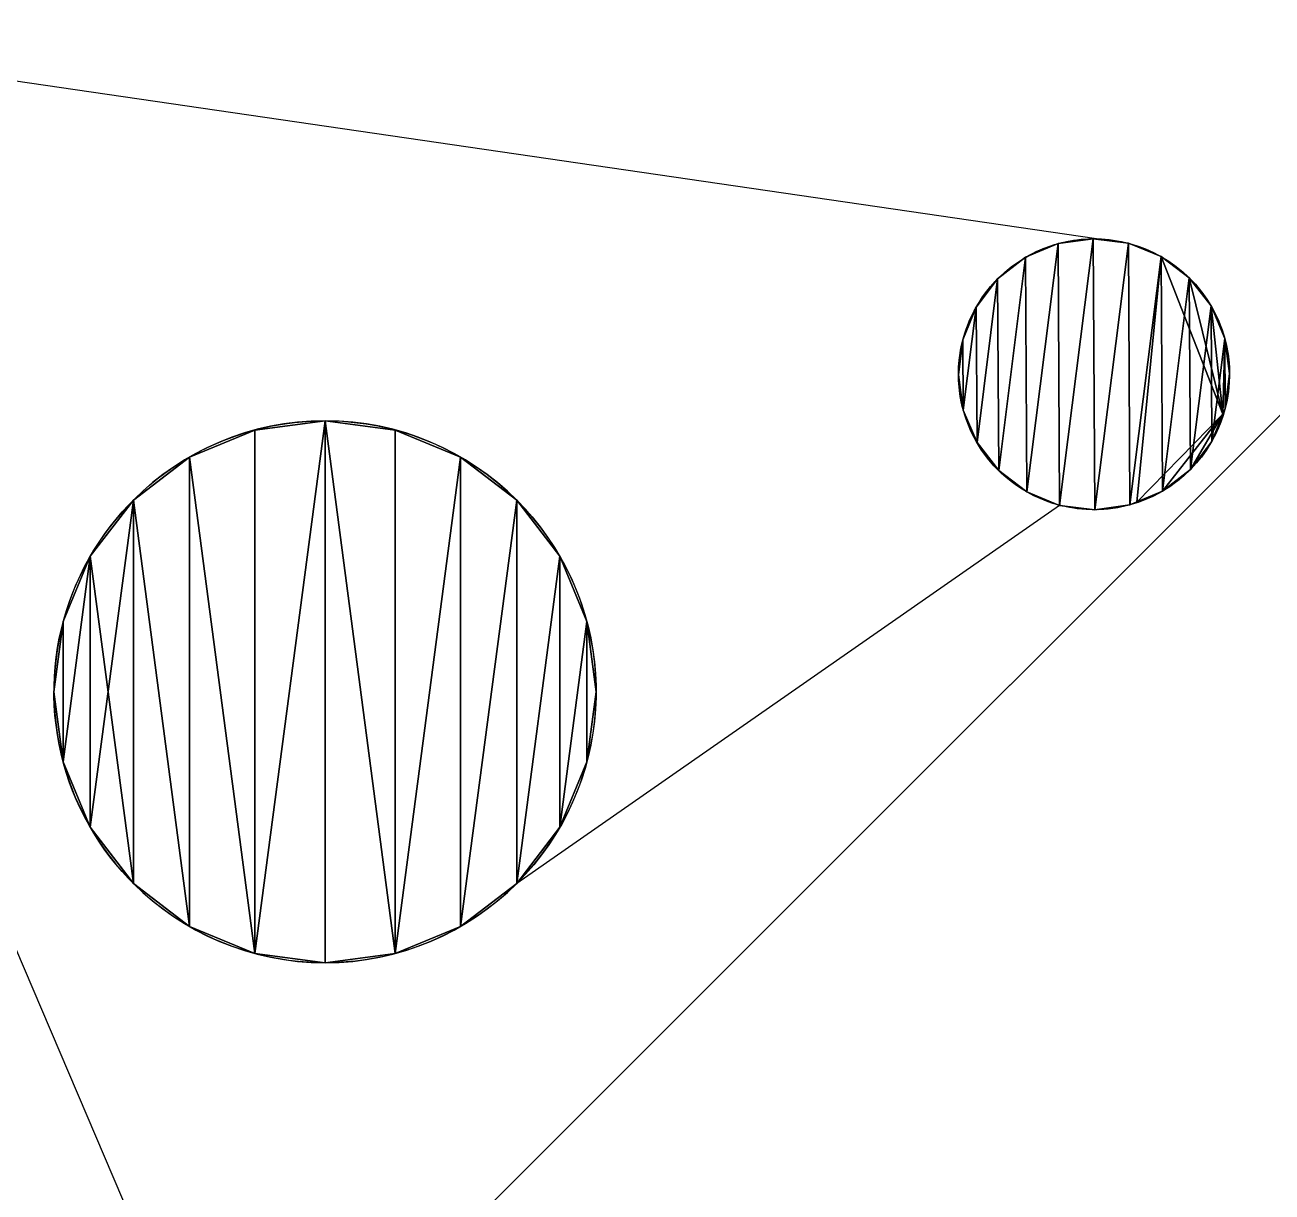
# Model space of a CAD drawing. Extents: x 0.1 to 24.1, y 0 to 24.
# Drawn here: x 14.416 to 19.017, y 16.138 to 20.445 of the extents above; entities that cross this region are included whole.
import ezdxf

# ---------------------------------------------------------------- set-up
doc = ezdxf.new("R2010")
doc.units = 0
doc.header["$MEASUREMENT"] = 0
doc.layers.get('0').update_dxf_attribs({"color": 13, "linetype": 'CONTINUOUS'})

# ---------------------------------------------------------------- blocks, each defined once
blk = doc.blocks.new('CLEANERBASE')
mesh = blk.add_polyface()
corners = [(24, 24), (0, 0), (0, 24), (24, 0)]
mesh.append_faces([[corners[k] for k in face] for face in [(0, 1, 2), (1, 0, 3)]], dxfattribs={"vtx0": -1})
mesh = blk.add_polyface()
corners = [(24, 0, 6), (0, 24, 6), (0, 0, 6), (24, 24, 6)]
mesh.append_faces([[corners[k] for k in face] for face in [(0, 1, 2), (1, 0, 3)]], dxfattribs={"vtx0": -1})

msp = doc.modelspace()

# ---------------------------------------------------------------- linework, layer by layer
for p, q in [((13.9609, 20.3006, 9), (18.4866, 19.6396, 9)), ((18.3571, 19.656, 6), (18.3571, 19.656, 9)), ((15.0336, 15.5118, 9), (13.2833, 19.6117, 9)), ((18.2278, 19.6382, 6), (18.2278, 19.6382, 9)), ((18.4866, 19.6396, 6), (18.4866, 19.6396, 9)), ((18.1075, 19.5876, 6), (18.1075, 19.5876, 9)), ((18.6075, 19.5904, 6), (18.6075, 19.5904, 9)), ((18.0043, 19.5076, 6), (18.0043, 19.5076, 9)), ((18.7114, 19.5115, 6), (18.7114, 19.5115, 9)), ((17.9255, 19.4036, 6), (17.9255, 19.4036, 9)), ((18.7915, 19.4083, 6), (18.7915, 19.4083, 9)), ((17.8762, 19.2828, 6), (17.8762, 19.2828, 9)), ((18.8421, 19.288, 6), (18.8421, 19.288, 9)), ((17.8598, 19.1533, 6), (17.8598, 19.1533, 9)), ((18.8598, 19.1587, 6), (18.8598, 19.1587, 9)), ((17.8776, 19.0239, 6), (17.8776, 19.0239, 9)), ((18.8351, 19.0086, 6), (18.5175, 18.6845, 6)), ((18.8435, 19.0292, 6), (18.8435, 19.0292, 9)), ((15.5234, 18.9844, 6), (15.5234, 18.9844, 9)), ((15.2646, 18.9503, 6), (15.2646, 18.9503, 9)), ((15.7822, 18.9503, 6), (15.7822, 18.9503, 9)), ((18.7942, 18.9083, 6), (18.7942, 18.9083, 9)), ((17.9282, 18.9036, 6), (17.9282, 18.9036, 9)), ((15.0234, 18.8504, 6), (15.0234, 18.8504, 9)), ((16.0234, 18.8504, 6), (16.0234, 18.8504, 9)), ((18.0082, 18.8005, 6), (18.0082, 18.8005, 9)), ((18.7153, 18.8044, 6), (18.7153, 18.8044, 9)), ((18.6122, 18.7243, 6), (18.6122, 18.7243, 9)), ((14.8163, 18.6915, 6), (14.8163, 18.6915, 9)), ((16.2305, 18.6915, 6), (16.2305, 18.6915, 9)), ((18.1122, 18.7216, 6), (18.1122, 18.7216, 9)), ((18.233, 18.6723, 9), (16.2305, 17.2773, 9)), ((18.233, 18.6723, 6), (18.233, 18.6723, 9)), ((18.3625, 18.656, 6), (18.3625, 18.656, 9)), ((18.4919, 18.6737, 6), (18.4919, 18.6737, 9)), ((14.6574, 18.4844, 6), (14.6574, 18.4844, 9)), ((16.3895, 18.4844, 6), (16.3895, 18.4844, 9)), ((14.5575, 18.2432, 6), (14.5575, 18.2432, 9)), ((16.4894, 18.2432, 6), (16.4894, 18.2432, 9)), ((14.5234, 17.9844, 6), (14.5234, 17.9844, 9)), ((16.5234, 17.9844, 6), (16.5234, 17.9844, 9)), ((14.5575, 17.7256, 6), (14.5575, 17.7256, 9)), ((16.4894, 17.7256, 6), (16.4894, 17.7256, 9)), ((14.6574, 17.4844, 6), (14.6574, 17.4844, 9)), ((16.3895, 17.4844, 6), (16.3895, 17.4844, 9)), ((14.8163, 17.2773, 6), (14.8163, 17.2773, 9)), ((16.2305, 17.2773, 6), (16.2305, 17.2773, 9)), ((15.0234, 17.1184, 6), (15.0234, 17.1184, 9)), ((16.0234, 17.1184, 6), (16.0234, 17.1184, 9)), ((15.2646, 17.0185, 6), (15.2646, 17.0185, 9)), ((15.5234, 16.9844, 6), (15.5234, 16.9844, 9)), ((15.7822, 17.0185, 6), (15.7822, 17.0185, 9))]:
    msp.add_line(p, q)
at = {"extrusion": (0, 0, -1)}
msp.add_circle((-15.5234, 17.9844, -6), 1, dxfattribs=at)
for centre, radius, start, end in [((-18.3598, 19.156, -9), 0.5, 284.6881, 104.6881), ((-18.3598, 19.156, -6), 0.5, 251.5116, 89.6881), ((-18.3598, 19.156, -6), 0.5, 89.6881, 197.2285), ((-18.3598, 19.156, -9), 0.5, 104.6881, 164.6881), ((-18.3598, 19.156, -9), 0.5, 164.6881, 284.6881), ((-15.5234, 17.9844, -9), 1, 60, 225), ((-18.3598, 19.156, -6), 0.5, 197.2285, 251.5116), ((-15.5234, 17.9844, -9), 1, 225, 60)]:
    msp.add_arc(centre, radius, start, end, dxfattribs=at)

# ---------------------------------------------------------------- block references
msp.add_blockref('CLEANERBASE', (0.0508, 0.0107))

# ---------------------------------------------------------------- meshes
mesh = msp.add_polyface()
corners = [(17.8762, 19.2828, 6), (17.8776, 19.0239, 6), (17.8598, 19.1533, 6), (17.9255, 19.4036, 6), (17.9282, 18.9036, 6), (18.0043, 19.5076, 6), (18.0082, 18.8005, 6), (18.1075, 19.5876, 6), (18.1122, 18.7216, 6), (18.2278, 19.6382, 6), (18.233, 18.6723, 6), (18.3571, 19.656, 6), (18.3625, 18.656, 6), (18.4866, 19.6396, 6), (18.4919, 18.6737, 6), (18.6075, 19.5904, 6), (18.5175, 18.6845, 6), (18.8351, 19.0086, 6), (18.7114, 19.5115, 6), (18.7915, 19.4083, 6), (18.8421, 19.288, 6), (18.8435, 19.0292, 6), (18.8598, 19.1587, 6)]
mesh.append_faces([[corners[k] for k in face] for face in [(0, 1, 2), (21, 20, 22)]], dxfattribs={"vtx0": -1})
mesh.append_faces([[corners[k] for k in face] for face in [(1, 3, 4), (4, 5, 6), (6, 7, 8), (8, 9, 10), (10, 11, 12), (12, 13, 14), (14, 15, 16), (16, 15, 17), (17, 20, 21)]], dxfattribs={"vtx0": -1, "vtx1": -1})
mesh.append_faces([[corners[k] for k in face] for face in [(1, 0, 3), (4, 3, 5), (6, 5, 7), (8, 7, 9), (10, 9, 11), (12, 11, 13), (14, 13, 15), (17, 15, 18), (17, 18, 19), (17, 19, 20)]], dxfattribs={"vtx0": -1, "vtx2": -1})
mesh = msp.add_polyface()
corners = [(17.8776, 19.0239, 9), (17.8762, 19.2828, 9), (17.8598, 19.1533, 9), (17.9255, 19.4036, 9), (17.9282, 18.9036, 9), (18.0043, 19.5076, 9), (18.0082, 18.8005, 9), (18.1075, 19.5876, 9), (18.1122, 18.7216, 9), (18.2278, 19.6382, 9), (18.233, 18.6723, 9), (18.3571, 19.656, 9), (18.3625, 18.656, 9), (18.4866, 19.6396, 9), (18.4919, 18.6737, 9), (18.6075, 19.5904, 9), (18.6122, 18.7243, 9), (18.7114, 19.5115, 9), (18.7153, 18.8044, 9), (18.7915, 19.4083, 9), (18.7942, 18.9083, 9), (18.8421, 19.288, 9), (18.8435, 19.0292, 9), (18.8598, 19.1587, 9)]
mesh.append_faces([[corners[k] for k in face] for face in [(0, 1, 2), (21, 22, 23)]], dxfattribs={"vtx0": -1})
mesh.append_faces([[corners[k] for k in face] for face in [(1, 0, 3), (3, 4, 5), (5, 6, 7), (7, 8, 9), (9, 10, 11), (11, 12, 13), (13, 14, 15), (15, 16, 17), (17, 18, 19), (19, 20, 21)]], dxfattribs={"vtx0": -1, "vtx1": -1})
mesh.append_faces([[corners[k] for k in face] for face in [(3, 0, 4), (5, 4, 6), (7, 6, 8), (9, 8, 10), (11, 10, 12), (13, 12, 14), (15, 14, 16), (17, 16, 18), (19, 18, 20), (21, 20, 22)]], dxfattribs={"vtx0": -1, "vtx2": -1})
mesh = msp.add_polyface()
corners = [(18.2278, 19.6382, 9), (18.3571, 19.656, 6), (18.2278, 19.6382, 6), (18.3571, 19.656, 9)]
mesh.append_faces([[corners[k] for k in face] for face in [(0, 1, 2), (1, 0, 3)]], dxfattribs={"vtx0": -1})
mesh = msp.add_polyface()
corners = [(18.3571, 19.656, 9), (18.4866, 19.6396, 6), (18.3571, 19.656, 6), (18.4866, 19.6396, 9)]
mesh.append_faces([[corners[k] for k in face] for face in [(0, 1, 2), (1, 0, 3)]], dxfattribs={"vtx0": -1})
mesh = msp.add_polyface()
corners = [(18.1075, 19.5876, 9), (18.2278, 19.6382, 6), (18.1075, 19.5876, 6), (18.2278, 19.6382, 9)]
mesh.append_faces([[corners[k] for k in face] for face in [(0, 1, 2), (1, 0, 3)]], dxfattribs={"vtx0": -1})
mesh = msp.add_polyface()
corners = [(18.4866, 19.6396, 9), (18.6075, 19.5904, 6), (18.4866, 19.6396, 6), (18.6075, 19.5904, 9)]
mesh.append_faces([[corners[k] for k in face] for face in [(0, 1, 2), (1, 0, 3)]], dxfattribs={"vtx0": -1})
mesh = msp.add_polyface()
corners = [(18.0043, 19.5076, 9), (18.1075, 19.5876, 6), (18.0043, 19.5076, 6), (18.1075, 19.5876, 9)]
mesh.append_faces([[corners[k] for k in face] for face in [(0, 1, 2), (1, 0, 3)]], dxfattribs={"vtx0": -1})
mesh = msp.add_polyface()
corners = [(18.6075, 19.5904, 9), (18.7114, 19.5115, 6), (18.6075, 19.5904, 6), (18.7114, 19.5115, 9)]
mesh.append_faces([[corners[k] for k in face] for face in [(0, 1, 2), (1, 0, 3)]], dxfattribs={"vtx0": -1})
mesh = msp.add_polyface()
corners = [(18.0043, 19.5076, 9), (17.9255, 19.4036, 6), (17.9255, 19.4036, 9), (18.0043, 19.5076, 6)]
mesh.append_faces([[corners[k] for k in face] for face in [(0, 1, 2), (1, 0, 3)]], dxfattribs={"vtx0": -1})
mesh = msp.add_polyface()
corners = [(18.7114, 19.5115, 6), (18.7915, 19.4083, 9), (18.7915, 19.4083, 6), (18.7114, 19.5115, 9)]
mesh.append_faces([[corners[k] for k in face] for face in [(0, 1, 2), (1, 0, 3)]], dxfattribs={"vtx0": -1})
mesh = msp.add_polyface()
corners = [(17.9255, 19.4036, 9), (17.8762, 19.2828, 6), (17.8762, 19.2828, 9), (17.9255, 19.4036, 6)]
mesh.append_faces([[corners[k] for k in face] for face in [(0, 1, 2), (1, 0, 3)]], dxfattribs={"vtx0": -1})
mesh = msp.add_polyface()
corners = [(18.7915, 19.4083, 6), (18.8421, 19.288, 9), (18.8421, 19.288, 6), (18.7915, 19.4083, 9)]
mesh.append_faces([[corners[k] for k in face] for face in [(0, 1, 2), (1, 0, 3)]], dxfattribs={"vtx0": -1})
mesh = msp.add_polyface()
corners = [(17.8762, 19.2828, 9), (17.8598, 19.1533, 6), (17.8598, 19.1533, 9), (17.8762, 19.2828, 6)]
mesh.append_faces([[corners[k] for k in face] for face in [(0, 1, 2), (1, 0, 3)]], dxfattribs={"vtx0": -1})
mesh = msp.add_polyface()
corners = [(18.8421, 19.288, 6), (18.8598, 19.1587, 9), (18.8598, 19.1587, 6), (18.8421, 19.288, 9)]
mesh.append_faces([[corners[k] for k in face] for face in [(0, 1, 2), (1, 0, 3)]], dxfattribs={"vtx0": -1})
mesh = msp.add_polyface()
corners = [(17.8598, 19.1533, 9), (17.8776, 19.0239, 6), (17.8776, 19.0239, 9), (17.8598, 19.1533, 6)]
mesh.append_faces([[corners[k] for k in face] for face in [(0, 1, 2), (1, 0, 3)]], dxfattribs={"vtx0": -1})
mesh = msp.add_polyface()
corners = [(18.8598, 19.1587, 6), (18.8435, 19.0292, 9), (18.8435, 19.0292, 6), (18.8598, 19.1587, 9)]
mesh.append_faces([[corners[k] for k in face] for face in [(0, 1, 2), (1, 0, 3)]], dxfattribs={"vtx0": -1})
mesh = msp.add_polyface()
corners = [(17.8776, 19.0239, 9), (17.9282, 18.9036, 6), (17.9282, 18.9036, 9), (17.8776, 19.0239, 6)]
mesh.append_faces([[corners[k] for k in face] for face in [(0, 1, 2), (1, 0, 3)]], dxfattribs={"vtx0": -1})
mesh = msp.add_polyface()
corners = [(18.8351, 19.0086, 6), (18.6122, 18.7243, 6), (18.5175, 18.6845, 6), (18.7153, 18.8044, 6), (18.7942, 18.9083, 6)]
mesh.append_faces([[corners[k] for k in face] for face in [(0, 1, 2), (3, 0, 4)]], dxfattribs={"vtx0": -1})
mesh.append_faces([[corners[k] for k in face] for face in [(1, 0, 3)]], dxfattribs={"vtx0": -1, "vtx1": -1})
mesh = msp.add_polyface()
corners = [(18.8351, 19.0086, 6), (18.7942, 18.9083, 9), (18.7942, 18.9083, 6), (18.8435, 19.0292, 9), (18.8435, 19.0292, 6)]
mesh.append_faces([[corners[k] for k in face] for face in [(0, 1, 2), (3, 0, 4)]], dxfattribs={"vtx0": -1})
mesh.append_faces([[corners[k] for k in face] for face in [(1, 0, 3)]], dxfattribs={"vtx0": -1, "vtx1": -1})
mesh = msp.add_polyface()
corners = [(14.5575, 17.7256, 9), (14.5575, 18.2432, 9), (14.5234, 17.9844, 9), (14.6574, 18.4844, 9), (14.6574, 17.4844, 9), (14.8163, 17.2773, 9), (14.8163, 18.6915, 9), (15.0234, 17.1184, 9), (15.0234, 18.8504, 9), (15.2646, 17.0185, 9), (15.2646, 18.9503, 9), (15.5234, 18.9844, 9), (15.5234, 16.9844, 9), (15.7822, 17.0185, 9), (15.7822, 18.9503, 9), (16.0234, 18.8504, 9), (16.0234, 17.1184, 9), (16.2305, 18.6915, 9), (16.2305, 17.2773, 9), (16.3895, 18.4844, 9), (16.3895, 17.4844, 9), (16.4894, 18.2432, 9), (16.4894, 17.7256, 9), (16.5234, 17.9844, 9)]
mesh.append_faces([[corners[k] for k in face] for face in [(0, 1, 2), (21, 22, 23)]], dxfattribs={"vtx0": -1})
mesh.append_faces([[corners[k] for k in face] for face in [(1, 0, 3), (3, 5, 6), (6, 7, 8), (8, 9, 10), (10, 9, 11), (11, 13, 14), (14, 13, 15), (15, 16, 17), (17, 18, 19), (19, 20, 21)]], dxfattribs={"vtx0": -1, "vtx1": -1})
mesh.append_faces([[corners[k] for k in face] for face in [(3, 0, 4), (3, 4, 5), (6, 5, 7), (8, 7, 9), (11, 9, 12), (11, 12, 13), (15, 13, 16), (17, 16, 18), (19, 18, 20), (21, 20, 22)]], dxfattribs={"vtx0": -1, "vtx2": -1})
mesh = msp.add_polyface()
corners = [(14.5575, 18.2432, 6), (14.5575, 17.7256, 6), (14.5234, 17.9844, 6), (14.6574, 18.4844, 6), (14.6574, 17.4844, 6), (14.8163, 18.6915, 6), (14.8163, 17.2773, 6), (15.0234, 17.1184, 6), (15.0234, 18.8504, 6), (15.2646, 17.0185, 6), (15.2646, 18.9503, 6), (15.5234, 18.9844, 6), (15.5234, 16.9844, 6), (15.7822, 17.0185, 6), (15.7822, 18.9503, 6), (16.0234, 18.8504, 6), (16.0234, 17.1184, 6), (16.2305, 18.6915, 6), (16.2305, 17.2773, 6), (16.3895, 18.4844, 6), (16.3895, 17.4844, 6), (16.4894, 18.2432, 6), (16.4894, 17.7256, 6), (16.5234, 17.9844, 6)]
mesh.append_faces([[corners[k] for k in face] for face in [(0, 1, 2), (22, 21, 23)]], dxfattribs={"vtx0": -1})
mesh.append_faces([[corners[k] for k in face] for face in [(1, 3, 4), (4, 5, 6), (6, 5, 7), (7, 8, 9), (9, 11, 12), (12, 11, 13), (13, 15, 16), (16, 17, 18), (18, 19, 20), (20, 21, 22)]], dxfattribs={"vtx0": -1, "vtx1": -1})
mesh.append_faces([[corners[k] for k in face] for face in [(1, 0, 3), (4, 3, 5), (7, 5, 8), (9, 8, 10), (9, 10, 11), (13, 11, 14), (13, 14, 15), (16, 15, 17), (18, 17, 19), (20, 19, 21)]], dxfattribs={"vtx0": -1, "vtx2": -1})
mesh = msp.add_polyface()
corners = [(15.2646, 18.9503, 9), (15.5234, 18.9844, 6), (15.2646, 18.9503, 6), (15.5234, 18.9844, 9)]
mesh.append_faces([[corners[k] for k in face] for face in [(0, 1, 2), (1, 0, 3)]], dxfattribs={"vtx0": -1})
mesh = msp.add_polyface()
corners = [(15.5234, 18.9844, 9), (15.7822, 18.9503, 6), (15.5234, 18.9844, 6), (15.7822, 18.9503, 9)]
mesh.append_faces([[corners[k] for k in face] for face in [(0, 1, 2), (1, 0, 3)]], dxfattribs={"vtx0": -1})
mesh = msp.add_polyface()
corners = [(15.0234, 18.8504, 9), (15.2646, 18.9503, 6), (15.0234, 18.8504, 6), (15.2646, 18.9503, 9)]
mesh.append_faces([[corners[k] for k in face] for face in [(0, 1, 2), (1, 0, 3)]], dxfattribs={"vtx0": -1})
mesh = msp.add_polyface()
corners = [(15.7822, 18.9503, 9), (16.0234, 18.8504, 6), (15.7822, 18.9503, 6), (16.0234, 18.8504, 9)]
mesh.append_faces([[corners[k] for k in face] for face in [(0, 1, 2), (1, 0, 3)]], dxfattribs={"vtx0": -1})
mesh = msp.add_polyface()
corners = [(18.7942, 18.9083, 6), (18.7153, 18.8044, 9), (18.7153, 18.8044, 6), (18.7942, 18.9083, 9)]
mesh.append_faces([[corners[k] for k in face] for face in [(0, 1, 2), (1, 0, 3)]], dxfattribs={"vtx0": -1})
mesh = msp.add_polyface()
corners = [(17.9282, 18.9036, 9), (18.0082, 18.8005, 6), (18.0082, 18.8005, 9), (17.9282, 18.9036, 6)]
mesh.append_faces([[corners[k] for k in face] for face in [(0, 1, 2), (1, 0, 3)]], dxfattribs={"vtx0": -1})
mesh = msp.add_polyface()
corners = [(14.8163, 18.6915, 9), (15.0234, 18.8504, 6), (14.8163, 18.6915, 6), (15.0234, 18.8504, 9)]
mesh.append_faces([[corners[k] for k in face] for face in [(0, 1, 2), (1, 0, 3)]], dxfattribs={"vtx0": -1})
mesh = msp.add_polyface()
corners = [(16.0234, 18.8504, 9), (16.2305, 18.6915, 6), (16.0234, 18.8504, 6), (16.2305, 18.6915, 9)]
mesh.append_faces([[corners[k] for k in face] for face in [(0, 1, 2), (1, 0, 3)]], dxfattribs={"vtx0": -1})
mesh = msp.add_polyface()
corners = [(18.1122, 18.7216, 9), (18.0082, 18.8005, 6), (18.1122, 18.7216, 6), (18.0082, 18.8005, 9)]
mesh.append_faces([[corners[k] for k in face] for face in [(0, 1, 2), (1, 0, 3)]], dxfattribs={"vtx0": -1})
mesh = msp.add_polyface()
corners = [(18.7153, 18.8044, 9), (18.6122, 18.7243, 6), (18.7153, 18.8044, 6), (18.6122, 18.7243, 9)]
mesh.append_faces([[corners[k] for k in face] for face in [(0, 1, 2), (1, 0, 3)]], dxfattribs={"vtx0": -1})
mesh = msp.add_polyface()
corners = [(18.6122, 18.7243, 9), (18.5175, 18.6845, 6), (18.6122, 18.7243, 6), (18.4919, 18.6737, 6), (18.4919, 18.6737, 9)]
mesh.append_faces([[corners[k] for k in face] for face in [(0, 1, 2), (3, 0, 4)]], dxfattribs={"vtx0": -1})
mesh.append_faces([[corners[k] for k in face] for face in [(1, 0, 3)]], dxfattribs={"vtx0": -1, "vtx1": -1})
mesh = msp.add_polyface()
corners = [(14.8163, 18.6915, 9), (14.6574, 18.4844, 6), (14.6574, 18.4844, 9), (14.8163, 18.6915, 6)]
mesh.append_faces([[corners[k] for k in face] for face in [(0, 1, 2), (1, 0, 3)]], dxfattribs={"vtx0": -1})
mesh = msp.add_polyface()
corners = [(16.2305, 18.6915, 6), (16.3895, 18.4844, 9), (16.3895, 18.4844, 6), (16.2305, 18.6915, 9)]
mesh.append_faces([[corners[k] for k in face] for face in [(0, 1, 2), (1, 0, 3)]], dxfattribs={"vtx0": -1})
mesh = msp.add_polyface()
corners = [(18.233, 18.6723, 9), (18.1122, 18.7216, 6), (18.233, 18.6723, 6), (18.1122, 18.7216, 9)]
mesh.append_faces([[corners[k] for k in face] for face in [(0, 1, 2), (1, 0, 3)]], dxfattribs={"vtx0": -1})
mesh = msp.add_polyface()
corners = [(18.3625, 18.656, 9), (18.233, 18.6723, 6), (18.3625, 18.656, 6), (18.233, 18.6723, 9)]
mesh.append_faces([[corners[k] for k in face] for face in [(0, 1, 2), (1, 0, 3)]], dxfattribs={"vtx0": -1})
mesh = msp.add_polyface()
corners = [(18.4919, 18.6737, 9), (18.3625, 18.656, 6), (18.4919, 18.6737, 6), (18.3625, 18.656, 9)]
mesh.append_faces([[corners[k] for k in face] for face in [(0, 1, 2), (1, 0, 3)]], dxfattribs={"vtx0": -1})
mesh = msp.add_polyface()
corners = [(14.6574, 18.4844, 9), (14.5575, 18.2432, 6), (14.5575, 18.2432, 9), (14.6574, 18.4844, 6)]
mesh.append_faces([[corners[k] for k in face] for face in [(0, 1, 2), (1, 0, 3)]], dxfattribs={"vtx0": -1})
mesh = msp.add_polyface()
corners = [(16.3895, 18.4844, 6), (16.4894, 18.2432, 9), (16.4894, 18.2432, 6), (16.3895, 18.4844, 9)]
mesh.append_faces([[corners[k] for k in face] for face in [(0, 1, 2), (1, 0, 3)]], dxfattribs={"vtx0": -1})
mesh = msp.add_polyface()
corners = [(14.5575, 18.2432, 9), (14.5234, 17.9844, 6), (14.5234, 17.9844, 9), (14.5575, 18.2432, 6)]
mesh.append_faces([[corners[k] for k in face] for face in [(0, 1, 2), (1, 0, 3)]], dxfattribs={"vtx0": -1})
mesh = msp.add_polyface()
corners = [(16.4894, 18.2432, 6), (16.5234, 17.9844, 9), (16.5234, 17.9844, 6), (16.4894, 18.2432, 9)]
mesh.append_faces([[corners[k] for k in face] for face in [(0, 1, 2), (1, 0, 3)]], dxfattribs={"vtx0": -1})
mesh = msp.add_polyface()
corners = [(14.5234, 17.9844, 9), (14.5575, 17.7256, 6), (14.5575, 17.7256, 9), (14.5234, 17.9844, 6)]
mesh.append_faces([[corners[k] for k in face] for face in [(0, 1, 2), (1, 0, 3)]], dxfattribs={"vtx0": -1})
mesh = msp.add_polyface()
corners = [(16.5234, 17.9844, 6), (16.4894, 17.7256, 9), (16.4894, 17.7256, 6), (16.5234, 17.9844, 9)]
mesh.append_faces([[corners[k] for k in face] for face in [(0, 1, 2), (1, 0, 3)]], dxfattribs={"vtx0": -1})
mesh = msp.add_polyface()
corners = [(14.5575, 17.7256, 9), (14.6574, 17.4844, 6), (14.6574, 17.4844, 9), (14.5575, 17.7256, 6)]
mesh.append_faces([[corners[k] for k in face] for face in [(0, 1, 2), (1, 0, 3)]], dxfattribs={"vtx0": -1})
mesh = msp.add_polyface()
corners = [(16.4894, 17.7256, 6), (16.3895, 17.4844, 9), (16.3895, 17.4844, 6), (16.4894, 17.7256, 9)]
mesh.append_faces([[corners[k] for k in face] for face in [(0, 1, 2), (1, 0, 3)]], dxfattribs={"vtx0": -1})
mesh = msp.add_polyface()
corners = [(14.6574, 17.4844, 9), (14.8163, 17.2773, 6), (14.8163, 17.2773, 9), (14.6574, 17.4844, 6)]
mesh.append_faces([[corners[k] for k in face] for face in [(0, 1, 2), (1, 0, 3)]], dxfattribs={"vtx0": -1})
mesh = msp.add_polyface()
corners = [(16.3895, 17.4844, 6), (16.2305, 17.2773, 9), (16.2305, 17.2773, 6), (16.3895, 17.4844, 9)]
mesh.append_faces([[corners[k] for k in face] for face in [(0, 1, 2), (1, 0, 3)]], dxfattribs={"vtx0": -1})
mesh = msp.add_polyface()
corners = [(15.0234, 17.1184, 9), (14.8163, 17.2773, 6), (15.0234, 17.1184, 6), (14.8163, 17.2773, 9)]
mesh.append_faces([[corners[k] for k in face] for face in [(0, 1, 2), (1, 0, 3)]], dxfattribs={"vtx0": -1})
mesh = msp.add_polyface()
corners = [(16.2305, 17.2773, 9), (16.0234, 17.1184, 6), (16.2305, 17.2773, 6), (16.0234, 17.1184, 9)]
mesh.append_faces([[corners[k] for k in face] for face in [(0, 1, 2), (1, 0, 3)]], dxfattribs={"vtx0": -1})
mesh = msp.add_polyface()
corners = [(15.2646, 17.0185, 9), (15.0234, 17.1184, 6), (15.2646, 17.0185, 6), (15.0234, 17.1184, 9)]
mesh.append_faces([[corners[k] for k in face] for face in [(0, 1, 2), (1, 0, 3)]], dxfattribs={"vtx0": -1})
mesh = msp.add_polyface()
corners = [(16.0234, 17.1184, 9), (15.7822, 17.0185, 6), (16.0234, 17.1184, 6), (15.7822, 17.0185, 9)]
mesh.append_faces([[corners[k] for k in face] for face in [(0, 1, 2), (1, 0, 3)]], dxfattribs={"vtx0": -1})
mesh = msp.add_polyface()
corners = [(15.5234, 16.9844, 9), (15.2646, 17.0185, 6), (15.5234, 16.9844, 6), (15.2646, 17.0185, 9)]
mesh.append_faces([[corners[k] for k in face] for face in [(0, 1, 2), (1, 0, 3)]], dxfattribs={"vtx0": -1})
mesh = msp.add_polyface()
corners = [(15.7822, 17.0185, 9), (15.5234, 16.9844, 6), (15.7822, 17.0185, 6), (15.5234, 16.9844, 9)]
mesh.append_faces([[corners[k] for k in face] for face in [(0, 1, 2), (1, 0, 3)]], dxfattribs={"vtx0": -1})

doc.saveas('drawing.dxf')
